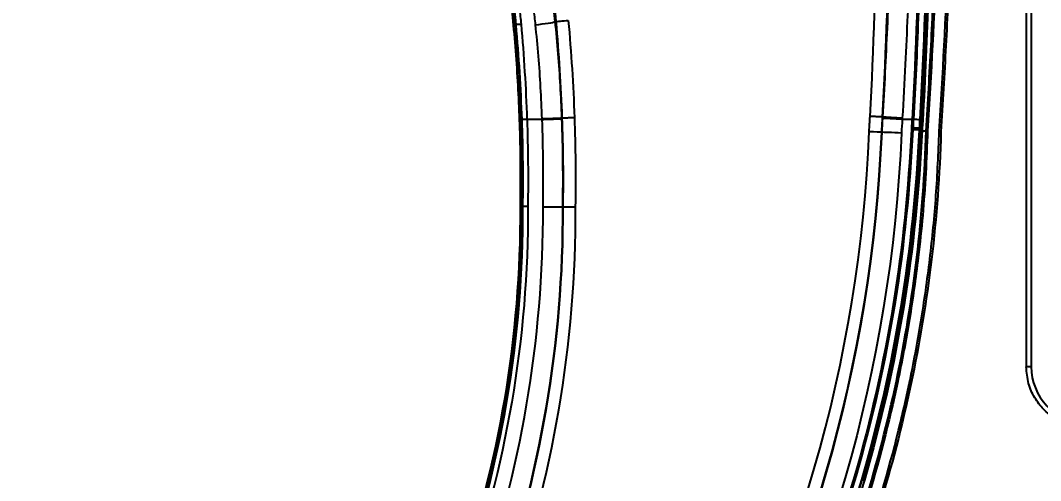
# Model space of a CAD drawing. Header units: millimetres. Extents: x 28 to 2425, y 8 to 1657.
# Drawn here: x 1943.5 to 2150.1, y 1035.6 to 1128.8 of the extents above; entities that cross this region are included whole.
import ezdxf

# ---------------------------------------------------------------- set-up
doc = ezdxf.new("R2010")
doc.units = ezdxf.units.MM
doc.layers.get('Defpoints').update_dxf_attribs({"linetype": 'CONTINUOUS'})
doc.layers.add('1LINE', color=7, linetype='CONTINUOUS')
doc.styles.add('Annotative', font='malgun.ttf')
doc.dimstyles.new('WOO', dxfattribs={"dimtxt": 20, "dimasz": 2, "dimexe": 1.25, "dimexo": 0.3, "dimgap": 1, "dimtad": 1, "dimdec": 1, "dimzin": 1, "dimdsep": 46, "dimtxsty": 'Annotative', "dimcen": 0, "dimclrd": 1, "dimclre": 1, "dimclrt": 2, "dimadec": 0, "dimazin": 0, "dimtfac": 1, "dimtdec": 1, "dimtofl": 0, "dimtmove": 0, "dimatfit": 3, "dimfxl": 0, "dimarcsym": 0})

# ---------------------------------------------------------------- blocks, each defined once
blk = doc.blocks.new('*D12')
at = {"layer": '1LINE', "color": 1, "lineweight": -2}
for p, q in [((2013.95, 1333.25), (2249.57, 1333.25)), ((2248.32, 1331.25), (2248.32, 873.21)), ((1943.76, 871.21), (2249.57, 871.21))]:
    blk.add_line(p, q, dxfattribs=at)
at = {"layer": '1LINE', "color": 1}
for points in [[(2247.99, 1331.25), (2248.66, 1331.25), (2248.32, 1333.25)], [(2247.99, 873.21), (2248.66, 873.21), (2248.32, 871.21)]]:
    blk.add_solid(points, dxfattribs=at)
at = {"layer": 'Defpoints', "color": 0}
for p in [(2013.65, 1333.25), (1943.46, 871.21), (2248.32, 871.21)]:
    blk.add_point(p, dxfattribs=at)
at = {"layer": '1LINE', "color": 2, "insert": (2236.99, 1102.23), "char_height": 20, "attachment_point": 5, "rotation": 90, "style": 'Annotative'}
blk.add_mtext('462', dxfattribs=at)
blk = doc.blocks.new('*D13')
at = {"layer": '1LINE', "color": 1, "lineweight": -2}
for p, q in [((2013.95, 1383.25), (2293.16, 1383.25)), ((2291.91, 1381.25), (2291.91, 873.21)), ((1943.76, 871.21), (2293.16, 871.21))]:
    blk.add_line(p, q, dxfattribs=at)
at = {"layer": '1LINE', "color": 1}
for points in [[(2291.57, 1381.25), (2292.24, 1381.25), (2291.91, 1383.25)], [(2291.57, 873.21), (2292.24, 873.21), (2291.91, 871.21)]]:
    blk.add_solid(points, dxfattribs=at)
at = {"layer": 'Defpoints', "color": 0}
for p in [(2013.65, 1383.25), (1943.46, 871.21), (2291.91, 871.21)]:
    blk.add_point(p, dxfattribs=at)
at = {"layer": '1LINE', "color": 2, "insert": (2280.57, 1127.23), "char_height": 20, "attachment_point": 5, "rotation": 90, "style": 'Annotative'}
blk.add_mtext('500', dxfattribs=at)

msp = doc.modelspace()

# ---------------------------------------------------------------- linework, layer by layer
at = {"layer": '1LINE', "linetype": 'Continuous'}
for p, q in [((2147.18, 1201.83), (2147.18, 1058.62)), ((2148.18, 1201.83), (2148.18, 1058.62)), ((2049.14, 1108.73), (2046.06, 1108.73)), ((2124.05, 1108.73), (2122.06, 1108.73)), ((2044.62, 1106.91), (2044.92, 1106.92)), ((2045.12, 1106.92), (2044.92, 1106.92)), ((2124.29, 1107), (2123.94, 1107.02)), ((2125.81, 1106.92), (2125.64, 1106.92)), ((2126.11, 1106.9), (2125.81, 1106.92)), ((2148.18, 1058.62), (2147.18, 1058.62)), ((2147.18, 1058.62), (2147.18, 1058.62))]:
    msp.add_line(p, q, dxfattribs=at)
for centre, radius, start, end in [((1699.91, 1096.51), 345.37, 359.0968, 2.0211), ((1699.91, 1096.51), 344.87, 359.096, 1.727), ((1826.74, 1118.33), 288.89, 330.1275, 357.6013), ((1826.74, 1118.33), 291.48, 330.1178, 357.6011), ((1817.24, 1090.06), 228, 320.5815, 0.2549), ((1817.24, 1090.06), 227.5, 320.967, 0.2561), ((1817.24, 1090.06), 232.07, 320.5876, 0.2373), ((1817.24, 1090.06), 236.15, 320.6128, 0.2344)]:
    msp.add_arc(centre, radius, start, end, dxfattribs=at)
at = {"layer": '1LINE', "linetype": 'Continuous', "extrusion": (0, 0, -1)}
for centre, radius, start, end in [((-1699.91, 1096.51), 346.37, 177.9785, 180.9015), ((-1699.91, 1096.51), 345.17, 178.273, 180.9035), ((-1826.74, 1118.33), 291.35, 182.3969, 209.8817), ((-1826.74, 1118.33), 295.42, 182.3989, 209.8965), ((-1817.24, 1090.06), 229, 179.7477, 219.416), ((-1817.24, 1090.06), 227.8, 179.7446, 219.033), ((-1817.24, 1090.06), 236.01, 179.7651, 219.388), ((-1817.24, 1090.06), 238.61, 179.763, 219.3872)]:
    msp.add_arc(centre, radius, start, end, dxfattribs=at)
at = {"layer": '1LINE', "linetype": 'Continuous'}
for points, knots in [([(2126.15, 1207.01), (2127.09, 1190.98), (2127.6, 1174.6), (2127.65, 1141.02), (2127.18, 1123.98), (2126.11, 1106.9)], [0, 0, 0, 0, 0.496998, 0.496998, 1, 1, 1, 1]), ([(2118.14, 1109.2), (2118.31, 1112.21), (2118.64, 1118.23), (2119.07, 1127.24), (2119.46, 1136.24), (2119.8, 1145.21), (2120.16, 1156.13), (2120.49, 1168.96), (2120.76, 1183.65), (2120.84, 1193.31), (2120.88, 1198.14)], [0, 0, 0, 0, 0.100218, 0.200276, 0.300264, 0.400269, 0.500379, 0.666735, 0.833158, 1, 1, 1, 1]), ([(2124.77, 1191.32), (2124.75, 1189.7), (2124.72, 1186.34), (2124.63, 1179.59), (2124.48, 1171.05), (2124.24, 1160.81), (2123.96, 1151.17), (2123.61, 1140.83), (2123.18, 1130.62), (2122.66, 1119.55), (2122.28, 1112.6), (2122.08, 1108.96)], [0, 0, 0, 0, 0.060268, 0.125024, 0.249983, 0.374907, 0.499826, 0.600845, 0.749756, 0.868967, 1, 1, 1, 1]), ([(2124.4, 1108.72), (2124.8, 1115.55), (2125.13, 1122.38), (2125.59, 1136.19), (2125.73, 1143.17), (2125.89, 1164.01), (2125.66, 1177.78), (2125.12, 1191.29)], [0, 0, 0, 0, 0.245389, 0.245389, 0.496926, 0.496926, 1, 1, 1, 1]), ([(2125.81, 1106.92), (2125.98, 1109.79), (2126.32, 1115.5), (2126.7, 1123.98), (2127.04, 1133.83), (2127.27, 1145.07), (2127.36, 1157.71), (2127.25, 1170.24), (2127.05, 1179.09), (2126.9, 1183.75), (2126.88, 1184.3)], [0, 0, 0, 0, 0.110557, 0.219179, 0.325886, 0.489499, 0.652225, 0.815573, 0.97811, 1, 1, 1, 1]), ([(2033.91, 1177.97), (2034.97, 1176.36), (2037.06, 1173.17), (2039.86, 1168.24), (2042.34, 1163.28), (2044.52, 1158.3), (2046.4, 1153.31), (2048, 1148.31), (2049.32, 1143.31), (2050.38, 1138.34), (2051.2, 1133.42), (2051.55, 1130.14), (2051.72, 1128.52)], [0, 0, 0, 0, 0.109699, 0.216802, 0.321416, 0.423737, 0.524072, 0.622744, 0.719753, 0.815015, 0.908452, 1, 1, 1, 1]), ([(2051.97, 1128.54), (2051.26, 1137.49), (2049.43, 1146.33), (2045.2, 1158.92), (2043.54, 1163.03), (2039.71, 1171.04), (2037.52, 1174.96), (2035.13, 1178.75)], [0, 0, 0, 0, 0.5, 0.5, 0.75, 0.75, 1, 1, 1, 1]), ([(2126.9, 1106.37), (2127.25, 1112.17), (2127.95, 1123.76), (2128.69, 1141.16), (2129.24, 1158.57), (2129.41, 1170.17), (2129.5, 1175.97)], [0, 0, 0, 0, 0.249844, 0.499787, 0.749837, 1, 1, 1, 1]), ([(2132.5, 1175.95), (2132.42, 1170.14), (2132.25, 1158.51), (2131.7, 1141.07), (2130.95, 1123.63), (2130.26, 1112.01), (2129.91, 1106.2)], [0, 0, 0, 0, 0.250162, 0.500212, 0.750156, 1, 1, 1, 1]), ([(2043.35, 1127.81), (2042.7, 1136.1), (2041.04, 1144.17), (2035.77, 1159.83), (2032.24, 1167.19), (2027.82, 1174.11)], [0, 0, 0, 0, 0.5, 0.5, 1, 1, 1, 1]), ([(2028.08, 1174.33), (2028.8, 1173.17), (2030.25, 1170.84), (2032.23, 1167.25), (2034.39, 1162.97), (2036.6, 1157.96), (2039.46, 1150.23), (2041.62, 1142.23), (2042.85, 1135.08), (2043.38, 1130.96), (2043.56, 1128.89), (2043.65, 1127.85)], [0, 0, 0, 0, 0.083808, 0.167119, 0.250056, 0.375211, 0.500076, 0.749956, 0.874721, 0.937262, 1, 1, 1, 1]), ([(2043.85, 1127.85), (2043.19, 1136.19), (2041.52, 1144.3), (2036.23, 1160.03), (2032.68, 1167.43), (2028.25, 1174.38)], [0, 0, 0, 0, 0.5, 0.5, 1, 1, 1, 1]), ([(2029.09, 1175.13), (2029.81, 1173.96), (2031.27, 1171.61), (2033.28, 1167.97), (2035.46, 1163.65), (2037.7, 1158.55), (2040.6, 1150.71), (2042.8, 1142.58), (2044.04, 1135.33), (2044.57, 1131.16), (2044.76, 1129.05), (2044.85, 1128)], [0, 0, 0, 0, 0.082917, 0.16624, 0.250048, 0.37362, 0.500045, 0.749934, 0.874714, 0.937097, 1, 1, 1, 1]), ([(2047.79, 1127.9), (2047.69, 1128.97), (2047.47, 1131.09), (2046.87, 1135.3), (2045.47, 1142.56), (2043.07, 1150.67), (2039.91, 1158.49), (2037.18, 1164.18), (2034.09, 1169.72), (2031.76, 1173.23), (2030.58, 1175.02)], [0, 0, 0, 0, 0.06292, 0.12534, 0.249792, 0.498226, 0.623462, 0.74905, 0.872585, 1, 1, 1, 1]), ([(2047.79, 1127.9), (2048.65, 1127.99), (2049.62, 1128.1), (2051.1, 1128.33), (2051.57, 1128.44), (2051.72, 1128.51)], [0, 0, 0, 0, 0.5, 0.5, 1, 1, 1, 1]), ([(2051.72, 1128.52), (2051.93, 1126.36), (2052.34, 1122.04), (2052.79, 1115.54), (2052.98, 1111.2), (2053.07, 1109.03)], [0, 0, 0, 0, 0.333957, 0.667253, 1, 1, 1, 1]), ([(2051.97, 1128.53), (2052.07, 1128.55), (2052.36, 1128.58), (2053.29, 1128.67), (2053.89, 1128.72), (2054.43, 1128.77)], [0, 0, 0, 0, 0.5, 0.5, 1, 1, 1, 1]), ([(2054.43, 1128.77), (2054.72, 1125.51), (2054.97, 1122.23), (2055.39, 1115.69), (2055.55, 1112.41), (2055.67, 1109.13)], [0, 0, 0, 0, 0.499811, 0.499811, 1, 1, 1, 1]), ([(2043.35, 1127.81), (2043.35, 1127.81), (2043.36, 1127.81), (2043.38, 1127.82), (2043.4, 1127.82), (2043.44, 1127.83), (2043.47, 1127.83), (2043.52, 1127.84), (2043.55, 1127.84), (2043.6, 1127.85), (2043.61, 1127.85), (2043.63, 1127.85), (2043.64, 1127.85), (2043.65, 1127.85)], [0, 0, 0, 0, 0.214128, 0.214128, 0.428257, 0.428257, 0.642387, 0.642387, 0.85652, 0.85652, 0.931324, 0.931324, 1, 1, 1, 1]), ([(2044.62, 1106.91), (2044.54, 1109.23), (2044.37, 1113.88), (2043.95, 1120.85), (2043.55, 1125.49), (2043.35, 1127.81)], [0, 0, 0, 0, 0.332868, 0.666148, 1, 1, 1, 1]), ([(2043.65, 1127.85), (2043.85, 1125.55), (2044.24, 1120.94), (2044.67, 1113.95), (2044.83, 1109.27), (2044.92, 1106.92)], [0, 0, 0, 0, 0.330071, 0.663362, 1, 1, 1, 1]), ([(2044.85, 1128), (2044.69, 1127.98), (2044.4, 1127.96), (2044.12, 1127.92), (2043.97, 1127.89), (2043.87, 1127.87), (2043.86, 1127.85), (2043.85, 1127.85)], [0, 0, 0, 0, 0.309958, 0.540357, 0.665941, 0.836095, 1, 1, 1, 1]), ([(2045.06, 1108.69), (2044.93, 1111.89), (2044.66, 1118.29), (2044.12, 1124.66), (2043.85, 1127.85)], [0, 0, 0, 0, 0.499488, 1, 1, 1, 1]), ([(2044.85, 1128), (2045.14, 1124.8), (2045.39, 1121.58), (2045.79, 1115.16), (2045.95, 1111.95), (2046.06, 1108.73)], [0, 0, 0, 0, 0.500642, 0.500642, 1, 1, 1, 1]), ([(2049.13, 1108.87), (2049.04, 1110.98), (2048.86, 1115.21), (2048.41, 1121.56), (2048, 1125.79), (2047.79, 1127.9)], [0, 0, 0, 0, 0.331989, 0.665253, 1, 1, 1, 1]), ([(2046.06, 1108.73), (2045.92, 1108.73), (2045.6, 1108.72), (2045.17, 1108.7), (2045.1, 1108.7), (2045.06, 1108.69)], [0, 0, 0, 0, 0.274409, 0.607991, 1, 1, 1, 1]), ([(2049.14, 1108.73), (2049.46, 1108.74), (2050.14, 1108.77), (2051.14, 1108.8), (2052.06, 1108.84), (2052.77, 1108.87), (2052.98, 1108.88), (2053.08, 1108.88)], [0, 0, 0, 0, 0.172844, 0.365116, 0.571659, 0.792431, 1, 1, 1, 1]), ([(2115.37, 1106.24), (2115.37, 1106.26), (2115.37, 1106.28), (2115.44, 1107.31), (2115.49, 1108.33), (2115.55, 1109.35)], [0, 0, 0, 0, 0.019355, 0.019355, 1, 1, 1, 1]), ([(2122.06, 1108.73), (2121.76, 1108.75), (2121.04, 1108.79), (2119.87, 1108.86), (2118.66, 1108.93), (2118.31, 1108.95), (2118.13, 1108.96)], [0, 0, 0, 0, 0.161619, 0.388201, 0.675827, 1, 1, 1, 1]), ([(2124.05, 1108.73), (2124.04, 1108.64), (2124.03, 1108.55), (2124.02, 1108.29), (2124.01, 1108.14), (2123.99, 1107.82), (2123.98, 1107.66), (2123.96, 1107.34), (2123.95, 1107.18), (2123.94, 1107.02)], [0, 0, 0, 0, 0.162932, 0.162932, 0.441955, 0.441955, 0.720977, 0.720977, 1, 1, 1, 1]), ([(2125.64, 1106.92), (2125.65, 1107.01), (2125.66, 1107.11), (2125.67, 1107.37), (2125.68, 1107.52), (2125.7, 1107.84), (2125.71, 1108), (2125.73, 1108.32), (2125.74, 1108.48), (2125.75, 1108.64)], [0, 0, 0, 0, 0.168604, 0.168604, 0.446114, 0.446114, 0.723624, 0.723624, 1, 1, 1, 1]), ([(2051.48, 921.52), (2063.13, 934.14), (2073.46, 947.6), (2087.09, 969.02), (2091.32, 976.37), (2099.13, 991.47), (2102.73, 999.26), (2112.42, 1023.01), (2117.37, 1039.2), (2122.62, 1064.01), (2124.01, 1072.37), (2126.02, 1089.26), (2126.66, 1097.82), (2126.9, 1106.37)], [0, 0, 0, 0, 0.25, 0.25, 0.375, 0.375, 0.5, 0.5, 0.75, 0.75, 0.875, 0.875, 1, 1, 1, 1]), ([(2127.2, 1106.38), (2127.09, 1103.53), (2126.88, 1097.83), (2126.24, 1089.3), (2125.21, 1079.41), (2123.61, 1068.18), (2120.47, 1051.51), (2115.16, 1030.94), (2106.57, 1006.88), (2097.64, 987.53), (2089.47, 972.57), (2082.14, 960.46), (2073.37, 947.56), (2063.03, 934.03), (2055.48, 925.56), (2051.7, 921.32)], [0, 0, 0, 0, 0.041983, 0.083938, 0.125902, 0.188284, 0.25066, 0.375348, 0.500034, 0.625611, 0.687896, 0.750198, 0.833482, 0.916651, 1, 1, 1, 1]), ([(2053.44, 919.72), (2055.36, 921.84), (2059.21, 926.08), (2064.73, 932.65), (2070.06, 939.36), (2075.19, 946.23), (2080.11, 953.25), (2085.6, 961.61), (2091.51, 971.38), (2099.74, 986.45), (2108.75, 1005.96), (2117.41, 1030.21), (2122.77, 1050.94), (2125.94, 1067.75), (2127.74, 1080.49), (2129.02, 1093.33), (2129.38, 1101.94), (2129.56, 1106.25)], [0, 0, 0, 0, 0.041718, 0.083355, 0.124947, 0.166531, 0.208145, 0.249825, 0.312121, 0.374409, 0.499983, 0.624661, 0.749352, 0.81172, 0.874107, 0.937039, 1, 1, 1, 1]), ([(2129.91, 1106.2), (2129.66, 1097.56), (2129.02, 1088.92), (2126.97, 1071.85), (2125.57, 1063.41), (2120.27, 1038.35), (2115.26, 1021.99), (2105.47, 998.01), (2101.83, 990.13), (2093.94, 974.88), (2089.67, 967.46), (2075.9, 945.83), (2065.45, 932.22), (2053.69, 919.48)], [0, 0, 0, 0, 0.125, 0.125, 0.25, 0.25, 0.5, 0.5, 0.625, 0.625, 0.75, 0.75, 1, 1, 1, 1]), ([(2123.93, 1106.67), (2123.31, 1094.76), (2122.16, 1082.94), (2118.3, 1059.54), (2115.71, 1047.93), (2109.03, 1025.01), (2104.98, 1013.77), (2095.59, 991.82), (2090.16, 981.18), (2084.25, 970.81)], [0, 0, 0, 0, 0.25, 0.25, 0.5, 0.5, 0.75, 0.75, 1, 1, 1, 1]), ([(2084.55, 970.63), (2090.49, 981.05), (2095.95, 991.75), (2105.38, 1013.83), (2109.44, 1025.13), (2116.12, 1048.15), (2118.74, 1059.88), (2122.56, 1083.28), (2123.67, 1094.96), (2124.28, 1106.65)], [0, 0, 0, 0, 0.251507, 0.251507, 0.503014, 0.503014, 0.754521, 0.754521, 1, 1, 1, 1]), ([(2125.48, 1106.58), (2124.9, 1094.61), (2123.7, 1082.66), (2119.81, 1059), (2117.16, 1047.29), (2110.43, 1024.27), (2106.35, 1012.95), (2096.92, 991.01), (2091.54, 980.37), (2085.58, 970.02)], [0, 0, 0, 0, 0.25, 0.25, 0.5, 0.5, 0.75, 0.75, 1, 1, 1, 1]), ([(2085.71, 969.94), (2088.58, 974.94), (2091.33, 979.99), (2096.65, 990.51), (2099.21, 995.98), (2106.39, 1012.63), (2110.52, 1024.08), (2117.34, 1047.39), (2120.02, 1059.25), (2122.94, 1077.23), (2123.73, 1083.24), (2124.93, 1095.03), (2125.34, 1100.8), (2125.62, 1106.57)], [0, 0, 0, 0, 0.120506, 0.120506, 0.247008, 0.247008, 0.500012, 0.500012, 0.753016, 0.753016, 0.879518, 0.879518, 1, 1, 1, 1]), ([(2126.09, 1106.54), (2125.53, 1094.54), (2124.3, 1082.62), (2120.43, 1058.97), (2117.77, 1047.22), (2107.69, 1012.72), (2098.1, 990.42), (2086.1, 969.69)], [0, 0, 0, 0, 0.25, 0.25, 0.5, 0.5, 1, 1, 1, 1]), ([(2114.09, 1035.69), (2114.1, 1035.72), (2114.11, 1035.75), (2117.48, 1047.27), (2120.13, 1059.02), (2124.01, 1082.65), (2125.24, 1094.56), (2125.79, 1106.56)], [0, 0, 0, 0, 0.001311, 0.001311, 0.500655, 0.500655, 1, 1, 1, 1]), ([(2121.9, 1105.96), (2120.97, 1106), (2120.05, 1106.04), (2118.62, 1106.1), (2118.13, 1106.12), (2117.97, 1106.13)], [0, 0, 0, 0, 0.5, 0.5, 1, 1, 1, 1]), ([(2123.94, 1107.02), (2123.94, 1106.99), (2123.94, 1106.96), (2123.93, 1106.9), (2123.93, 1106.87), (2123.93, 1106.78), (2123.92, 1106.73), (2123.92, 1106.67)], [0, 0, 0, 0, 0.263856, 0.263856, 0.527736, 0.527736, 1, 1, 1, 1]), ([(2125.5, 1106.93), (2125.5, 1106.89), (2125.49, 1106.86), (2125.49, 1106.8), (2125.49, 1106.77), (2125.48, 1106.69), (2125.48, 1106.64), (2125.48, 1106.58)], [0, 0, 0, 0, 0.268559, 0.268559, 0.537119, 0.537119, 1, 1, 1, 1]), ([(2125.62, 1106.57), (2125.62, 1106.6), (2125.63, 1106.63), (2125.63, 1106.69), (2125.63, 1106.72), (2125.64, 1106.8), (2125.64, 1106.86), (2125.64, 1106.92)], [0, 0, 0, 0, 0.25, 0.25, 0.5, 0.5, 1, 1, 1, 1]), ([(2126.09, 1106.54), (2126.07, 1106.54), (2126.05, 1106.54), (2125.88, 1106.55), (2125.79, 1106.56)], [0, 0, 0, 0, 0.499802, 1, 1, 1, 1]), ([(2126.9, 1106.37), (2126.92, 1106.38), (2126.96, 1106.38), (2127.11, 1106.38), (2127.2, 1106.38)], [0, 0, 0, 0, 0.392632, 1, 1, 1, 1]), ([(2129.91, 1106.2), (2129.89, 1106.21), (2129.87, 1106.23), (2129.66, 1106.24), (2129.56, 1106.25)], [0, 0, 0, 0, 0.499859, 1, 1, 1, 1]), ([(2044.73, 1091.07), (2044.73, 1091.07), (2044.74, 1091.07), (2044.76, 1091.07), (2044.78, 1091.07), (2044.82, 1091.07), (2044.85, 1091.07), (2044.9, 1091.07), (2044.94, 1091.07), (2044.98, 1091.07), (2045, 1091.07), (2045.02, 1091.07), (2045.03, 1091.07), (2045.03, 1091.07)], [0, 0, 0, 0, 0.214863, 0.214863, 0.429726, 0.429726, 0.644594, 0.644594, 0.859473, 0.859473, 0.947998, 0.947998, 1, 1, 1, 1]), ([(2046.23, 1091.06), (2046.22, 1091.06), (2046.2, 1091.06), (2046.13, 1091.06), (2046.07, 1091.07), (2045.91, 1091.07), (2045.8, 1091.07), (2045.61, 1091.07), (2045.52, 1091.07), (2045.38, 1091.07), (2045.33, 1091.07), (2045.25, 1091.07), (2045.23, 1091.07), (2045.23, 1091.07)], [0, 0, 0, 0, 0.028513, 0.028513, 0.140274, 0.140274, 0.355033, 0.355033, 0.569782, 0.569782, 0.784525, 0.784525, 1, 1, 1, 1]), ([(2049.31, 1091.02), (2050.17, 1091.01), (2051.14, 1091.01), (2052.63, 1091), (2053.1, 1091.01), (2053.25, 1091.01)], [0, 0, 0, 0, 0.5, 0.5, 1, 1, 1, 1]), ([(2053.39, 1091.01), (2053.43, 1091.01), (2053.54, 1091.01), (2053.96, 1091.02), (2054.75, 1091.03), (2055.47, 1091.04), (2055.85, 1091.04)], [0, 0, 0, 0, 0.159701, 0.385519, 0.673834, 1, 1, 1, 1]), ([(2159.14, 1046.54), (2158.61, 1046.56), (2157.55, 1046.6), (2156, 1046.93), (2154.51, 1047.44), (2153.11, 1048.14), (2151.82, 1049.01), (2150.31, 1050.35), (2148.75, 1052.38), (2147.45, 1055.3), (2147.27, 1057.49), (2147.18, 1058.62)], [0, 0, 0, 0, 0.084213, 0.167921, 0.251177, 0.334034, 0.416547, 0.498769, 0.653355, 0.820352, 1, 1, 1, 1]), ([(2148.18, 1058.62), (2148.18, 1055.68), (2149.35, 1052.81), (2153.4, 1048.7), (2156.23, 1047.52), (2159.14, 1047.52)], [0, 0, 0, 0, 0.5, 0.5, 1, 1, 1, 1])]:
    msp.add_open_spline(points, degree=3, knots=knots, dxfattribs=at)
for points, degree in [([(2126.16, 1195.1), (2127.4, 1167.05), (2127.36, 1137.82), (2125.6, 1108.65)], 3), ([(2125.75, 1108.64), (2127.51, 1137.78), (2127.55, 1166.98), (2126.3, 1195.01)], 3), ([(2115.55, 1109.35), (2117.08, 1136.88), (2117.3, 1164.46), (2116.21, 1192.01)], 3), ([(2118.67, 1192.11), (2119.76, 1164.49), (2119.54, 1136.82), (2118.01, 1109.21)], 3), ([(2124.77, 1191.32), (2125.83, 1164.45), (2125.67, 1136.56), (2124.04, 1108.73)], 3), ([(2129.79, 1176), (2129.54, 1152.79), (2128.68, 1129.59), (2127.2, 1106.38)], 3), ([(2129.56, 1106.25), (2131.04, 1129.5), (2131.91, 1152.75), (2132.16, 1176)], 3), ([(2051.72, 1128.51), (2051.8, 1128.52), (2051.89, 1128.53), (2051.97, 1128.53)], 3), ([(2053.21, 1109.04), (2052.98, 1115.55), (2052.56, 1122.05), (2051.97, 1128.54)], 3), ([(2046.06, 1108.73), (2046.06, 1108.73), (2046.06, 1108.73), (2046.06, 1108.73)], 3), ([(2049.14, 1108.73), (2049.14, 1108.78), (2049.14, 1108.82), (2049.13, 1108.87)], 3), ([(2049.14, 1108.73), (2049.14, 1108.73), (2049.14, 1108.73), (2049.14, 1108.73)], 3), ([(2049.31, 1091.02), (2049.4, 1096.92), (2049.35, 1102.83), (2049.14, 1108.73)], 3), ([(2053.07, 1109.03), (2053.12, 1109.04), (2053.16, 1109.04), (2053.21, 1109.04)], 3), ([(2053.07, 1109.03), (2053.07, 1108.98), (2053.07, 1108.93), (2053.08, 1108.88)], 3), ([(2053.08, 1108.88), (2053.29, 1102.93), (2053.34, 1096.98), (2053.25, 1091.02)], 3), ([(2053.39, 1091.02), (2053.48, 1097.03), (2053.42, 1103.03), (2053.21, 1109.04)], 3), ([(2055.67, 1109.13), (2055.88, 1103.1), (2055.94, 1097.07), (2055.85, 1091.04)], 3), ([(2118.01, 1109.21), (2117.95, 1108.19), (2117.89, 1107.17), (2117.83, 1106.15)], 3), ([(2117.97, 1106.14), (2118.02, 1107.08), (2118.08, 1108.02), (2118.13, 1108.96)], 3), ([(2118.14, 1109.2), (2118.1, 1109.21), (2118.05, 1109.21), (2118.01, 1109.21)], 3), ([(2118.13, 1108.96), (2118.13, 1109.04), (2118.14, 1109.12), (2118.14, 1109.2)], 3), ([(2122.06, 1108.73), (2122.01, 1107.81), (2121.96, 1106.88), (2121.9, 1105.96)], 3), ([(2122.08, 1108.96), (2122.07, 1108.88), (2122.07, 1108.81), (2122.06, 1108.73)], 3), ([(2122.06, 1108.73), (2122.06, 1108.73), (2122.06, 1108.73), (2122.06, 1108.73)], 3), ([(2124.4, 1108.72), (2124.31, 1108.72), (2124.17, 1108.73), (2124.05, 1108.73)], 3), ([(2124.29, 1107), (2124.33, 1107.58), (2124.36, 1108.15), (2124.4, 1108.72)], 3), ([(2125.6, 1108.65), (2125.2, 1108.67), (2124.8, 1108.7), (2124.4, 1108.72)], 3), ([(2125.6, 1108.65), (2125.57, 1108.07), (2125.53, 1107.5), (2125.5, 1106.93)], 3), ([(2125.75, 1108.64), (2125.75, 1108.64), (2125.69, 1108.64), (2125.6, 1108.65)], 3), ([(2117.83, 1106.13), (2117.63, 1106.14), (2116.54, 1106.19), (2115.37, 1106.24)], 3), ([(2117.97, 1106.13), (2117.92, 1106.13), (2117.88, 1106.13), (2117.83, 1106.13)], 3), ([(2124.28, 1106.65), (2124.19, 1106.66), (2124.05, 1106.66), (2123.93, 1106.67)], 3), ([(2124.27, 1106.65), (2124.28, 1106.77), (2124.29, 1106.88), (2124.29, 1107)], 3), ([(2125.48, 1106.58), (2125.08, 1106.6), (2124.68, 1106.63), (2124.28, 1106.65)], 3), ([(2125.5, 1106.93), (2124.29, 1107)], 1), ([(2125.62, 1106.57), (2125.62, 1106.57), (2125.57, 1106.58), (2125.48, 1106.58)], 3), ([(2125.79, 1106.56), (2125.8, 1106.68), (2125.8, 1106.8), (2125.81, 1106.92)], 3), ([(2126.08, 1106.42), (2126.35, 1106.4), (2126.63, 1106.39), (2126.9, 1106.37)], 3), ([(2126.09, 1106.54), (2126.11, 1106.9)], 1), ([(2126.11, 1106.9), (2126.1, 1106.78), (2126.09, 1106.66), (2126.09, 1106.54)], 3), ([(2126.9, 1106.37), (2126.9, 1106.37), (2126.9, 1106.37), (2126.9, 1106.37)], 3), ([(2129.91, 1106.2), (2129.91, 1106.2), (2129.91, 1106.2), (2129.91, 1106.2)], 3), ([(2053.25, 1091.01), (2053.3, 1091.01), (2053.34, 1091.01), (2053.39, 1091.01)], 3)]:
    msp.add_open_spline(points, degree=degree, dxfattribs=at)
for points, weights in [([(2049.13, 1108.87), (2052.49, 1108.99), (2053.07, 1109.03)], [1, 0.765972497044, 1]), ([(2118.01, 1109.21), (2117.64, 1109.23), (2115.55, 1109.35)], [1, 0.766044443364, 1]), ([(2122.08, 1108.96), (2118.72, 1109.15), (2118.14, 1109.2)], [1, 0.765927567468, 1]), ([(2125.64, 1106.92), (2125.64, 1106.92), (2125.5, 1106.93)], [1, 0.923879532517, 1])]:
    msp.add_rational_spline(points, weights, degree=2, dxfattribs=at)
msp.add_rational_spline([(2053.21, 1109.04), (2053.57, 1109.05), (2055.67, 1109.13), (2055.67, 1109.13)], [1, 0.766044443119, 1, 1], degree=2, knots=[0, 0, 0, 0.999994, 1, 1, 1], dxfattribs=at)

# ---------------------------------------------------------------- dimensions: what is measured, and where the dimension line sits
at = {"layer": '1LINE'}
dim = msp.add_linear_dim(base=(2291.91, 871.21), p1=(2013.65, 1383.25), p2=(1943.46, 871.21), angle=90, text='500', dimstyle='WOO', override={"dimdec": 0}, dxfattribs=at)
dim.commit()
dim.dimension.update_dxf_attribs({"geometry": '*D13', "text_midpoint": (2280.57, 1127.23)})
dim = msp.add_linear_dim(base=(2248.32, 871.21), p1=(2013.65, 1333.25), p2=(1943.46, 871.21), angle=90, dimstyle='WOO', override={"dimdec": 0}, dxfattribs=at)
dim.commit()
dim.dimension.update_dxf_attribs({"geometry": '*D12', "text_midpoint": (2236.99, 1102.23)})

doc.saveas('drawing.dxf')
